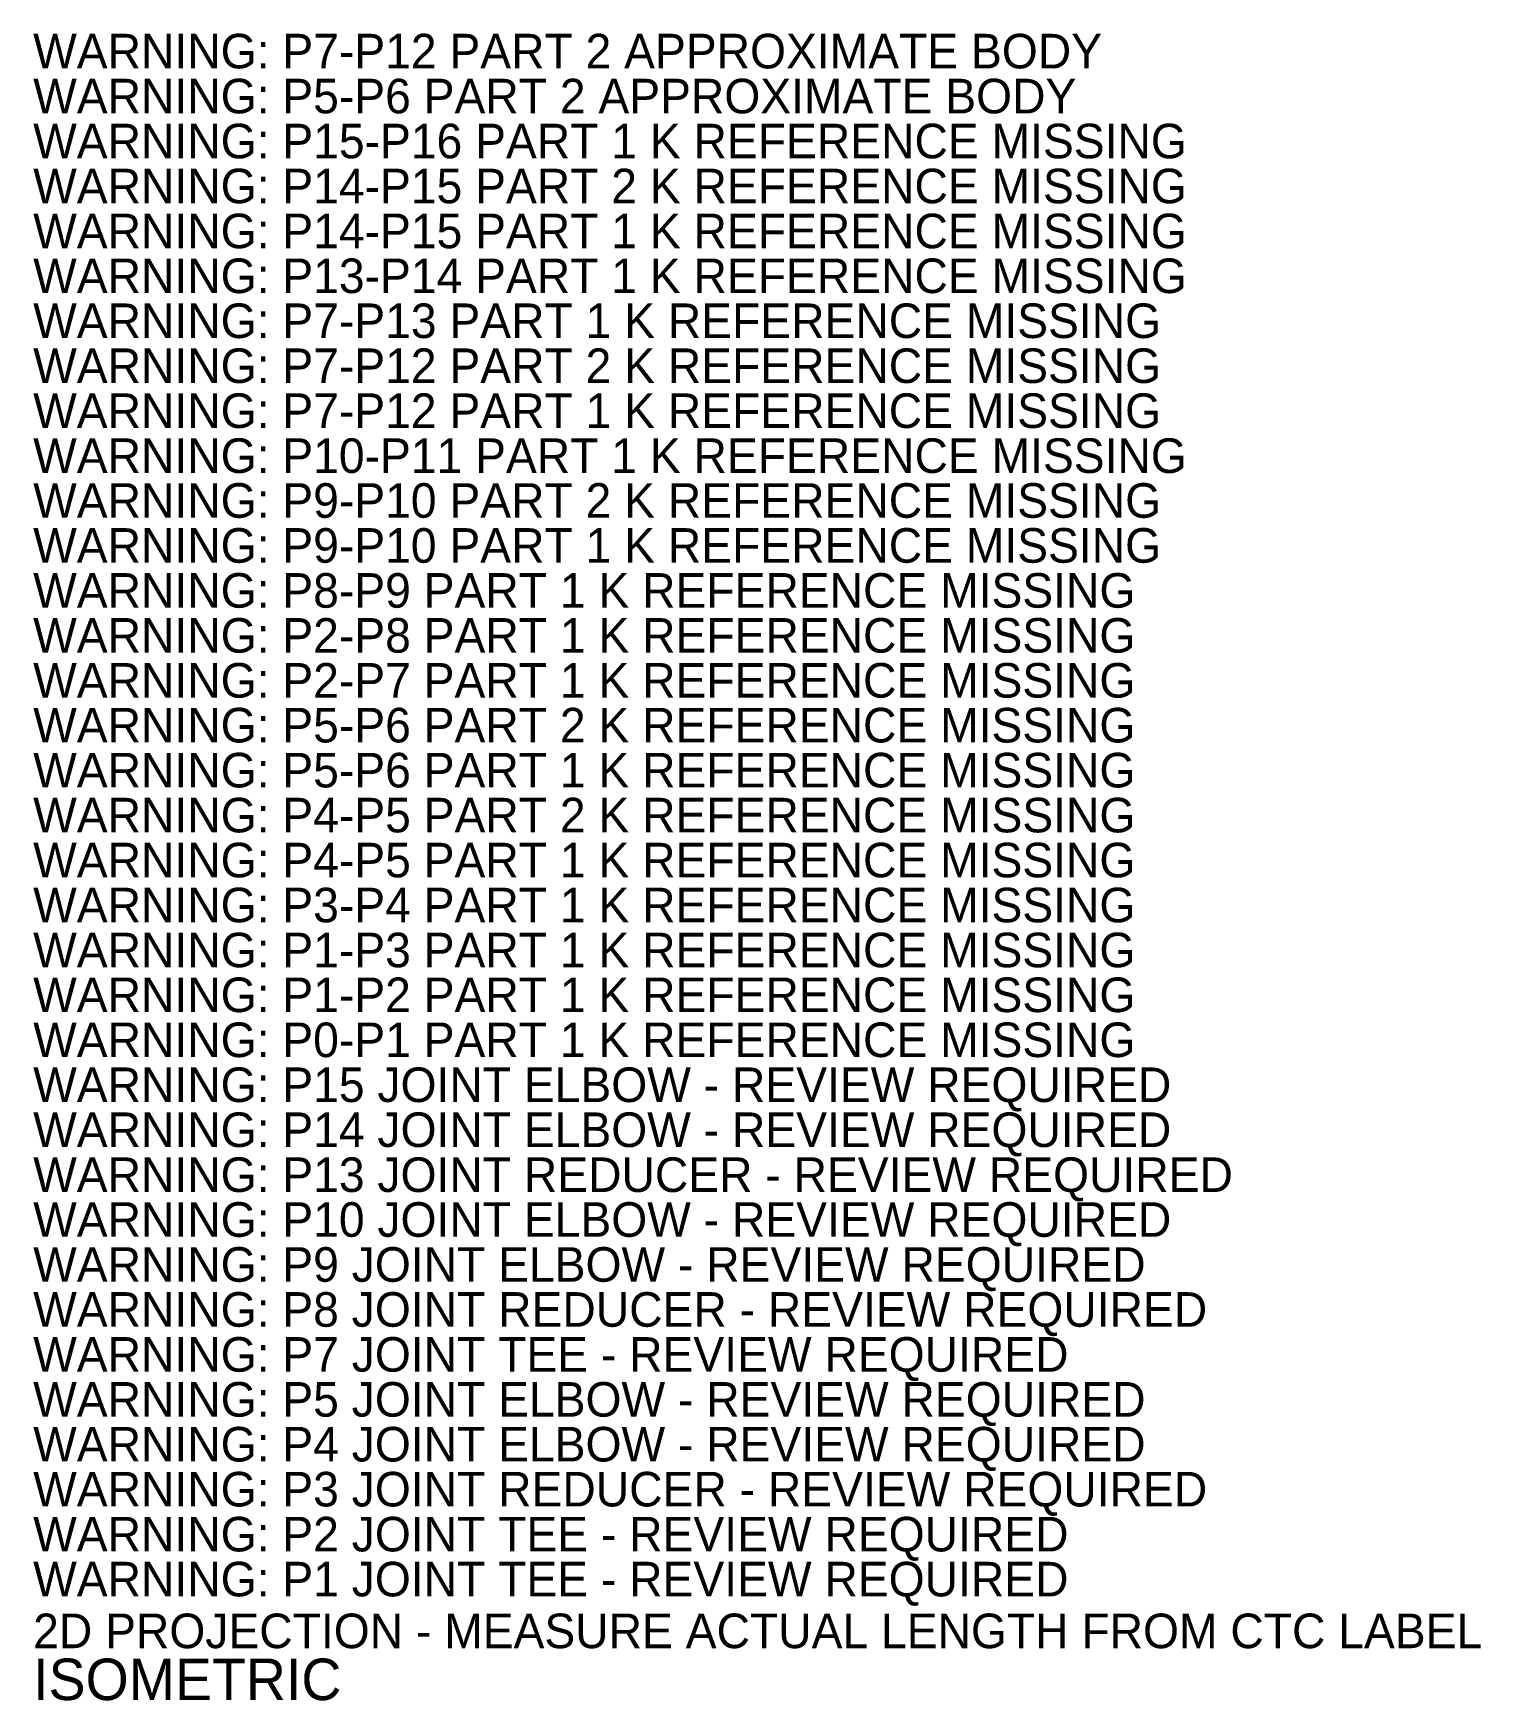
# Model space of a CAD drawing. Header units: millimetres. Extents: x 0 to 23191, y 0 to 25669.
# Drawn here: x 2 to 11232, y 12728 to 25669 of the extents above; entities that cross this region are included whole.
import ezdxf

# ---------------------------------------------------------------- set-up
doc = ezdxf.new("R2010")
doc.units = ezdxf.units.MM

msp = doc.modelspace()

# ---------------------------------------------------------------- texts
at = {"layer": 'LABELS'}
for s, height, p in [('WARNING: P7-P12 PART 2 APPROXIMATE BODY', 268.32, (0, 25397)), ('WARNING: P5-P6 PART 2 APPROXIMATE BODY', 268.32, (0, 25048)), ('WARNING: P15-P16 PART 1 K REFERENCE MISSING', 268.32, (0, 24699)), ('WARNING: P14-P15 PART 2 K REFERENCE MISSING', 268.32, (0, 24350)), ('WARNING: P14-P15 PART 1 K REFERENCE MISSING', 268.32, (0, 24001)), ('WARNING: P13-P14 PART 1 K REFERENCE MISSING', 268.32, (0, 23653)), ('WARNING: P7-P13 PART 1 K REFERENCE MISSING', 268.32, (0, 23304)), ('WARNING: P7-P12 PART 2 K REFERENCE MISSING', 268.32, (0, 22955)), ('WARNING: P7-P12 PART 1 K REFERENCE MISSING', 268.32, (0, 22606)), ('WARNING: P10-P11 PART 1 K REFERENCE MISSING', 268.32, (0, 22257)), ('WARNING: P9-P10 PART 2 K REFERENCE MISSING', 268.32, (0, 21909)), ('WARNING: P9-P10 PART 1 K REFERENCE MISSING', 268.32, (0, 21560)), ('WARNING: P8-P9 PART 1 K REFERENCE MISSING', 268.32, (0, 21211)), ('WARNING: P2-P8 PART 1 K REFERENCE MISSING', 268.32, (0, 20862)), ('WARNING: P2-P7 PART 1 K REFERENCE MISSING', 268.32, (0, 20513)), ('WARNING: P5-P6 PART 2 K REFERENCE MISSING', 268.32, (0, 20165)), ('WARNING: P5-P6 PART 1 K REFERENCE MISSING', 268.32, (0, 19816)), ('WARNING: P4-P5 PART 2 K REFERENCE MISSING', 268.32, (0, 19467)), ('WARNING: P4-P5 PART 1 K REFERENCE MISSING', 268.32, (0, 19118)), ('WARNING: P3-P4 PART 1 K REFERENCE MISSING', 268.32, (0, 18769)), ('WARNING: P1-P3 PART 1 K REFERENCE MISSING', 268.32, (0, 18420)), ('WARNING: P1-P2 PART 1 K REFERENCE MISSING', 268.32, (0, 18072)), ('WARNING: P0-P1 PART 1 K REFERENCE MISSING', 268.32, (0, 17723)), ('WARNING: P15 JOINT ELBOW - REVIEW REQUIRED', 268.32, (0, 17374)), ('WARNING: P14 JOINT ELBOW - REVIEW REQUIRED', 268.32, (0, 17025)), ('WARNING: P13 JOINT REDUCER - REVIEW REQUIRED', 268.32, (0, 16676)), ('WARNING: P10 JOINT ELBOW - REVIEW REQUIRED', 268.32, (0, 16328)), ('WARNING: P9 JOINT ELBOW - REVIEW REQUIRED', 268.32, (0, 15979)), ('WARNING: P8 JOINT REDUCER - REVIEW REQUIRED', 268.32, (0, 15630)), ('WARNING: P7 JOINT TEE - REVIEW REQUIRED', 268.32, (0, 15281)), ('WARNING: P5 JOINT ELBOW - REVIEW REQUIRED', 268.32, (0, 14932)), ('WARNING: P4 JOINT ELBOW - REVIEW REQUIRED', 268.32, (0, 14584)), ('WARNING: P3 JOINT REDUCER - REVIEW REQUIRED', 268.32, (0, 14235)), ('WARNING: P2 JOINT TEE - REVIEW REQUIRED', 268.32, (0, 13886)), ('WARNING: P1 JOINT TEE - REVIEW REQUIRED', 268.32, (0, 13537)), ('2D PROJECTION - MEASURE ACTUAL LENGTH FROM CTC LABEL', 268.32, (0, 13135)), ('ISOMETRIC', 322, (0, 12732))]:
    msp.add_text(s, height=height, dxfattribs=at).set_placement(p)

doc.saveas('drawing.dxf')
